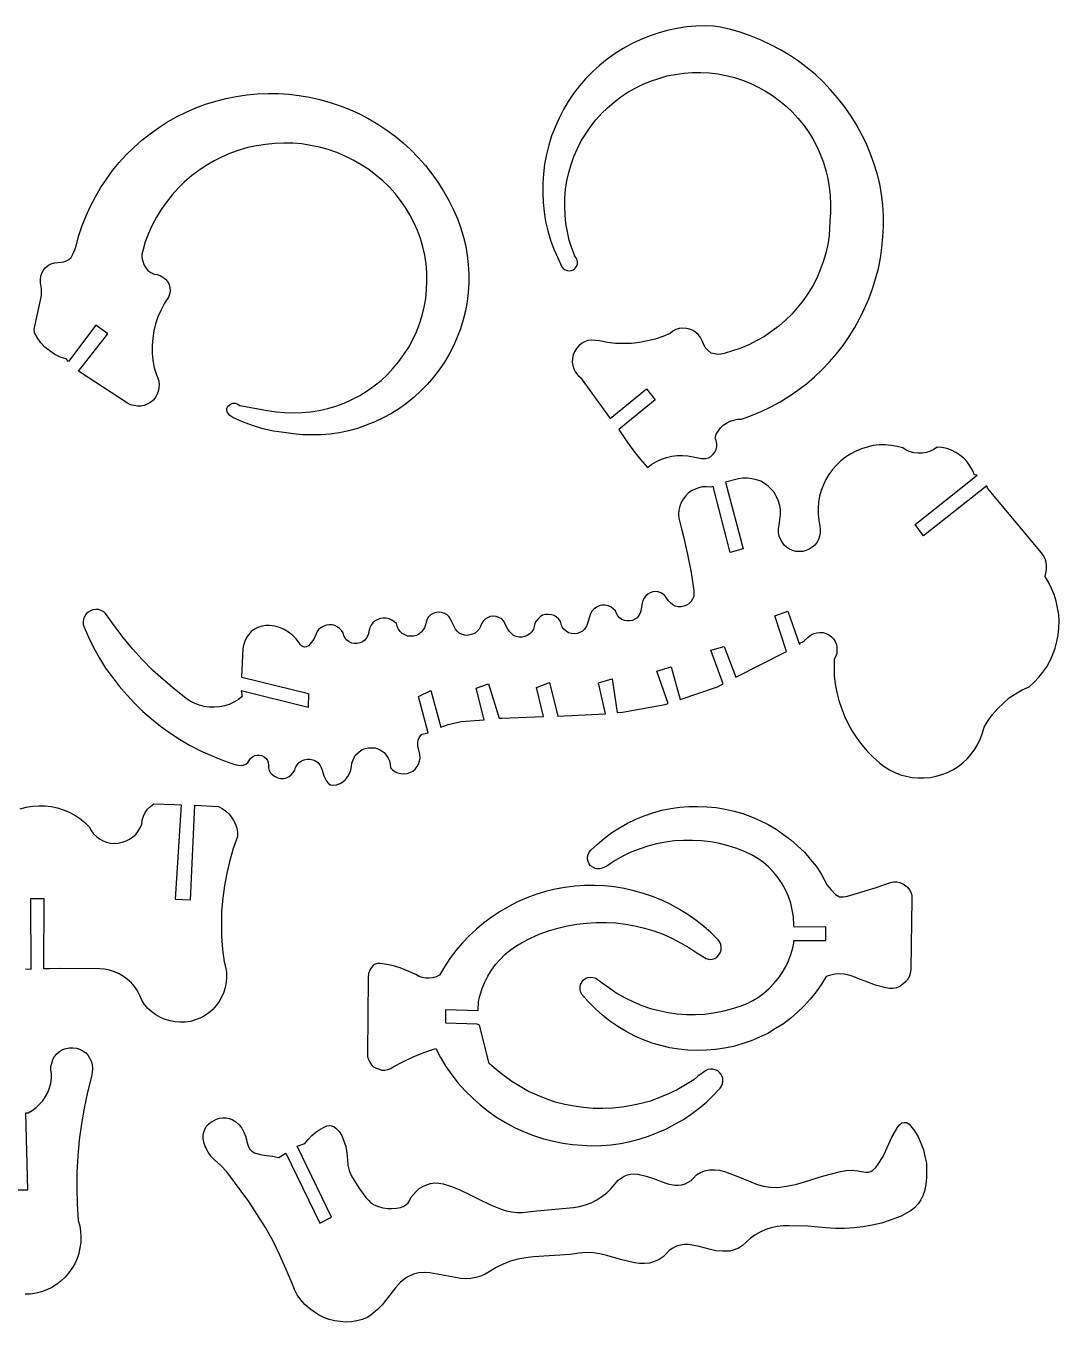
# Model space of a CAD drawing. Extents: x 0 to 1001, y 0 to 595.
# Drawn here: x 535 to 1001, y 0 to 585 of the extents above; entities that cross this region are included whole.
import ezdxf

# ---------------------------------------------------------------- set-up
doc = ezdxf.new("R2010")
doc.units = 0
doc.layers.get('0').update_dxf_attribs({"color": 1, "linetype": 'CONTINUOUS'})

msp = doc.modelspace()

# ---------------------------------------------------------------- linework, layer by layer
for points in [[(776.62, 475.99), (777.23, 475.25), (778.04, 474.64), (779.04, 474.31), (780.05, 474.1), (780.99, 474.31), (781.93, 474.64), (782.67, 475.31), (783.28, 476.12), (783.68, 477.13), (783.75, 478.13), (783.54, 479.08), (783.14, 480.02), (782.4, 480.82), (781.06, 484.32), (779.98, 488.01), (779.11, 491.77), (778.37, 495.53), (778.04, 499.43), (777.9, 503.26), (777.9, 507.09), (778.24, 510.92), (778.91, 514.75), (779.72, 518.44), (780.79, 522.14), (782.07, 525.77), (783.68, 529.26), (785.36, 532.75), (787.37, 535.91), (789.52, 539.14), (791.94, 542.23), (794.43, 545.12), (797.18, 547.74), (800.14, 550.22), (803.16, 552.57), (806.39, 554.72), (809.75, 556.6), (813.24, 558.28), (816.6, 559.76), (820.29, 560.97), (823.99, 562.05), (827.75, 562.78), (831.58, 563.32), (835.41, 563.59), (839.24, 563.59), (843.07, 563.46), (846.96, 562.99), (850.66, 562.31), (854.42, 561.31), (858.05, 560.1), (861.61, 558.75), (865.1, 557.07), (868.53, 555.26), (871.69, 553.24), (874.78, 550.89), (877.8, 548.41), (880.49, 545.85), (883.11, 542.97), (885.59, 539.94), (887.81, 536.92), (889.89, 533.63), (891.64, 530.2), (893.19, 526.71), (894.6, 523.08), (895.74, 519.45), (896.61, 515.76), (897.22, 511.93), (897.69, 508.1), (897.82, 504.27), (897.82, 500.44), (897.49, 496.61), (897.35, 493.39), (897.15, 489.89), (896.54, 486), (895.67, 482.1), (894.53, 478.27), (893.12, 474.57), (891.57, 470.88), (889.76, 467.39), (887.68, 464.03), (885.46, 460.73), (882.97, 457.58), (880.29, 454.62), (877.53, 451.87), (874.44, 449.25), (871.28, 446.9), (867.99, 444.61), (864.57, 442.66), (861.01, 440.85), (857.38, 439.3), (853.62, 438.03), (849.79, 436.89), (848.38, 436.62), (846.9, 436.48), (845.42, 436.68), (844.01, 437.09), (842.6, 438.23), (841.25, 439.57), (840.45, 441.18), (839.84, 442.6), (839.17, 444.01), (838.3, 445.22), (837.09, 446.29), (835.75, 447.23), (834.33, 447.84), (832.79, 448.17), (831.24, 448.24), (829.56, 448.1), (828.09, 447.7), (826.74, 446.96), (825.4, 445.95), (822.11, 444.54), (818.68, 443.4), (815.19, 442.53), (811.63, 441.86), (808, 441.45), (804.44, 441.32), (800.88, 441.39), (797.18, 441.86), (793.62, 442.6), (791.81, 442.8), (789.93, 442.86), (788.38, 442.66), (786.9, 442.19), (785.49, 441.32), (784.28, 440.31), (783.21, 439.17), (782.27, 437.69), (781.73, 436.21), (781.39, 434.67), (781.33, 432.99), (781.53, 431.44), (782, 429.9), (782.74, 428.42), (783.81, 427.14), (784.96, 426.07), (798.39, 407.59), (814.78, 420.96), (818.75, 415.99), (802.29, 402.62), (803.56, 400.81), (806.18, 396.78), (809.07, 392.81), (812.03, 389.05), (815.25, 385.42), (817.2, 386.9), (819.29, 388.18), (821.5, 389.19), (823.79, 389.92), (826.21, 390.53), (828.62, 390.8), (831.04, 390.8), (833.46, 390.66), (835.88, 390.19), (839.57, 389.45), (841.39, 389.45), (842.73, 389.86), (843.87, 390.46), (844.81, 391.4), (845.62, 392.41), (846.23, 393.62), (846.49, 394.9), (846.56, 396.31), (846.29, 397.58), (845.76, 398.73), (846.29, 400.41), (847.23, 401.95), (848.24, 403.29), (849.45, 404.5), (850.86, 405.51), (852.54, 406.32), (854.09, 406.85), (855.9, 407.19), (857.65, 407.19), (862.15, 408.87), (866.51, 410.75), (870.88, 412.83), (875.05, 415.12), (879.14, 417.67), (883.11, 420.36), (886.94, 423.18), (890.57, 426.4), (894.06, 429.63), (897.35, 433.06), (900.51, 436.75), (903.46, 440.51), (906.15, 444.48), (908.7, 448.57), (911.06, 452.81), (913.14, 457.11), (915.09, 461.47), (916.7, 465.97), (918.11, 470.54), (919.39, 475.25), (920.33, 479.88), (920.93, 484.65), (921.4, 489.49), (921.67, 494.33), (921.67, 499.1), (921.4, 503.87), (920.86, 508.64), (919.99, 513.34), (918.78, 518.04), (917.37, 522.68), (915.69, 527.24), (913.81, 531.75), (911.66, 536.11), (909.31, 540.35), (906.82, 544.38), (904, 548.41), (900.98, 552.17), (897.82, 555.86), (894.53, 559.36), (890.97, 562.72), (887.21, 565.74), (883.31, 568.7), (879.28, 571.38), (875.18, 573.87), (870.88, 576.15), (866.51, 578.24), (862.01, 580.05), (857.44, 581.6), (852.81, 583.01), (848.04, 584.01), (845.22, 584.48), (841.46, 584.62), (837.09, 584.48), (832.79, 584.15), (828.49, 583.48), (824.19, 582.54), (820.02, 581.39), (815.93, 579.98), (811.96, 578.37), (808, 576.49), (804.3, 574.47), (800.61, 572.12), (797.12, 569.57), (793.69, 566.88), (790.46, 563.93), (787.51, 560.84), (784.62, 557.61), (781.93, 554.12), (779.51, 550.49), (777.3, 546.86), (775.35, 542.97), (773.53, 539), (771.99, 534.97), (770.71, 530.81), (769.64, 526.57), (768.83, 522.34), (768.29, 517.97), (768.03, 513.67), (768.03, 509.31), (768.16, 505.01), (768.63, 500.71), (769.3, 496.41), (770.31, 492.18), (771.52, 488.01), (773, 483.91), (774.74, 479.95), (776.62, 475.99)], [(582.07, 413.77), (580.72, 414.51), (569.37, 421.9), (558.62, 428.89), (571.79, 445.69), (566.48, 449.65), (554.18, 433.19), (553.04, 434.4), (550.42, 435.27), (547.87, 436.48), (545.65, 438.03), (543.5, 439.77), (541.62, 441.72), (540.01, 444.01), (538.8, 446.22), (538.67, 447.7), (538.87, 449.18), (541.89, 463.09), (541.89, 466.11), (541.55, 468.73), (541.49, 470.21), (541.62, 471.69), (542.09, 473.16), (542.83, 474.51), (543.77, 475.65), (545.05, 476.66), (546.32, 477.33), (547.74, 477.8), (549.28, 477.93), (550.76, 478), (551.97, 478.2), (553.24, 478.67), (554.32, 479.34), (555.26, 480.22), (556.2, 481.9), (557.01, 483.58), (557.54, 485.46), (558.75, 490.03), (560.23, 494.53), (562.05, 498.96), (563.99, 503.26), (566.21, 507.49), (568.56, 511.59), (571.25, 515.56), (574, 519.38), (576.96, 523.01), (580.18, 526.51), (583.61, 529.8), (587.24, 533.02), (590.93, 535.91), (594.76, 538.67), (598.73, 541.29), (602.89, 543.57), (607.12, 545.72), (611.49, 547.6), (615.93, 549.28), (620.49, 550.69), (625.13, 551.9), (629.76, 552.77), (634.53, 553.58), (639.17, 553.98), (643.94, 554.18), (648.71, 554.12), (653.41, 553.85), (658.18, 553.24), (662.82, 552.44), (667.45, 551.43), (672.09, 550.15), (676.59, 548.61), (681.02, 546.93), (685.32, 544.91), (689.56, 542.7), (693.65, 540.35), (697.62, 537.66), (701.38, 534.84), (705.01, 531.88), (708.57, 528.66), (711.86, 525.23), (715.09, 521.67), (717.97, 517.97), (720.73, 514.08), (723.28, 510.05), (725.63, 505.95), (727.78, 501.65), (729.66, 497.28), (731.08, 493.39), (732.28, 489.35), (733.29, 485.32), (733.96, 481.16), (734.43, 476.99), (734.64, 472.83), (734.64, 468.66), (734.37, 464.43), (733.9, 460.26), (733.16, 456.17), (732.15, 452.07), (730.87, 448.04), (729.46, 444.21), (727.78, 440.31), (725.77, 436.62), (723.69, 432.92), (721.33, 429.56), (718.71, 426.2), (716.03, 423.05), (713.07, 419.96), (709.98, 417.2), (706.76, 414.51), (703.33, 412.09), (699.77, 409.88), (696.07, 407.8), (692.31, 406.05), (688.41, 404.5), (684.45, 403.09), (680.35, 402.02), (676.32, 401.14), (672.16, 400.54), (667.99, 400.14), (663.83, 400.14), (659.59, 400.2), (655.43, 400.61), (651.26, 401.21), (646.56, 401.88), (641.79, 402.96), (637.15, 404.37), (632.65, 406.05), (628.29, 408.06), (626.88, 408.94), (625.8, 410.21), (625.53, 411.15), (625.53, 412.09), (626, 413.04), (627.01, 413.91), (628.22, 414.51), (629.36, 414.51), (630.17, 414.11), (631.44, 413.44), (643.81, 411.22), (647.7, 410.55), (651.6, 410.21), (655.5, 410.08), (659.46, 410.21), (663.29, 410.55), (667.19, 411.15), (671.01, 412.03), (674.71, 413.17), (678.4, 414.51), (681.97, 416.13), (685.46, 417.94), (688.75, 419.96), (691.98, 422.24), (695.07, 424.73), (697.95, 427.35), (700.57, 430.23), (703.13, 433.19), (705.41, 436.35), (707.56, 439.71), (709.38, 443.13), (711.06, 446.63), (712.47, 450.19), (713.61, 454.02), (714.48, 457.78), (715.29, 461.68), (715.62, 465.57), (715.76, 469.47), (715.69, 473.36), (715.35, 477.26), (714.75, 481.16), (713.88, 484.99), (712.8, 488.68), (711.46, 492.38), (709.85, 496.01), (708.1, 499.43), (706.15, 502.79), (703.87, 505.95), (701.38, 509.04), (698.76, 511.99), (695.94, 514.68), (692.78, 517.3), (689.56, 519.79), (686.13, 522), (682.57, 524.09), (678.87, 525.9), (675.11, 527.51), (671.28, 528.86), (667.32, 529.93), (663.29, 530.74), (659.39, 531.41), (655.23, 531.81), (651.2, 531.81), (647.1, 531.61), (643, 531.21), (638.97, 530.6), (635, 529.73), (631.04, 528.59), (627.14, 527.24), (623.45, 525.63), (619.75, 523.82), (616.19, 521.67), (612.9, 519.45), (609.61, 516.97), (606.45, 514.28), (603.56, 511.39), (600.88, 508.37), (598.26, 505.14), (595.97, 501.78), (593.82, 498.36), (591.87, 494.73), (590.19, 491.03), (588.72, 487.2), (587.57, 483.24), (587.24, 481.7), (587.24, 480.08), (587.57, 478.54), (588.04, 476.99), (588.92, 475.58), (589.93, 474.37), (591.27, 473.43), (592.68, 472.63), (594.09, 472.49), (595.5, 472.02), (596.71, 471.35), (597.79, 470.34), (598.73, 469.27), (599.47, 467.99), (599.87, 466.58), (599.94, 465.1), (599.73, 463.69), (599.26, 462.28), (597.45, 459.53), (595.91, 456.57), (594.43, 453.48), (593.35, 450.25), (592.55, 447.03), (592.08, 443.8), (591.87, 440.45), (591.87, 437.09), (592.21, 433.79), (592.81, 430.44), (593.76, 427.21), (594.43, 425.8), (594.9, 424.32), (594.96, 422.71), (594.9, 421.23), (594.56, 419.69), (594.02, 418.21), (593.22, 416.93), (592.21, 415.72), (591.07, 414.71), (589.66, 413.98), (588.18, 413.44), (586.7, 413.17), (585.16, 413.17), (583.54, 413.37), (582.07, 413.77)], [(950.56, 247.9), (952.98, 249.11), (955.33, 250.66), (957.41, 252.27), (959.43, 254.08), (961.24, 256.17), (962.85, 258.38), (964.26, 260.67), (965.41, 263.22), (966.41, 265.71), (967.09, 268.33), (968.83, 271.28), (970.92, 274.1), (973.2, 276.79), (975.75, 279.21), (978.37, 281.49), (981.26, 283.31), (984.28, 285.12), (987.37, 286.53), (989.66, 288.68), (991.74, 290.9), (993.62, 293.12), (995.3, 295.6), (996.85, 298.36), (998.06, 301.11), (999.06, 304), (999.87, 307.02), (1000.48, 310.05), (1000.74, 313.07), (1000.88, 316.16), (1000.74, 319.18), (1000.21, 322.21), (999.53, 325.16), (998.66, 328.12), (997.52, 330.94), (996.18, 333.69), (994.56, 336.31), (994.97, 337.86), (995.24, 339.4), (995.24, 341.08), (995.03, 342.63), (994.56, 344.24), (993.82, 345.65), (992.88, 346.93), (968.63, 376.15), (968.23, 377.16), (939.74, 354.65), (935.91, 359.69), (963.93, 381.93), (962.72, 382.2), (961.78, 384.28), (960.7, 386.16), (959.36, 387.98), (957.95, 389.59), (956.14, 391), (954.32, 392.28), (952.31, 393.22), (950.29, 393.96), (948.07, 394.43), (945.92, 394.69), (944.38, 393.62), (942.77, 392.81), (941.02, 392.28), (939.21, 391.94), (937.32, 391.87), (935.44, 392.07), (933.7, 392.54), (931.95, 393.28), (930.4, 394.29), (927.78, 394.96), (925.1, 395.43), (922.41, 395.64), (919.72, 395.64), (917.04, 395.3), (914.35, 394.69), (911.8, 393.89), (909.24, 392.88), (906.89, 391.6), (904.61, 390.13), (902.52, 388.45), (900.51, 386.57), (898.69, 384.55), (897.08, 382.33), (895.74, 380.05), (894.6, 377.63), (893.59, 375.08), (892.85, 372.46), (892.38, 369.84), (892.25, 367.08), (892.25, 364.33), (892.45, 361.71), (892.98, 359.02), (893.19, 357.48), (893.19, 355.93), (892.85, 354.45), (892.38, 353.04), (891.64, 351.63), (890.7, 350.42), (889.56, 349.48), (888.21, 348.61), (886.8, 348), (885.33, 347.6), (883.78, 347.53), (882.17, 347.53), (880.69, 348), (879.28, 348.67), (878, 349.48), (876.93, 350.49), (875.92, 351.7), (875.18, 353.11), (874.64, 354.52), (874.37, 356), (874.37, 357.61), (874.71, 360.63), (875.18, 364.19), (875.18, 366.28), (874.91, 368.36), (874.31, 370.31), (873.5, 372.19), (872.49, 374), (871.15, 375.55), (869.74, 376.96), (868.06, 378.24), (866.31, 379.24), (864.43, 379.91), (862.35, 380.38), (860.33, 380.65), (858.25, 380.65), (856.24, 380.38), (850.39, 378.84), (858.45, 348.74), (852.47, 347.13), (844.81, 376.82), (843.74, 376.62), (841.93, 376.76), (840.11, 376.69), (838.43, 376.35), (836.69, 375.75), (835.07, 374.94), (833.6, 373.8), (832.39, 372.59), (831.31, 371.18), (830.44, 369.7), (829.83, 367.96), (829.43, 366.21), (829.3, 364.4), (829.36, 362.65), (829.83, 360.83), (830.64, 357.81), (831.51, 354.32), (833.26, 346.19), (834.94, 338.06), (836.22, 329.86), (836.22, 328.59), (836.08, 327.31), (835.61, 326.03), (834.94, 324.96), (833.93, 324.02), (832.86, 323.35), (831.65, 322.88), (830.37, 322.54), (829.03, 322.61), (827.75, 322.94), (826.61, 323.55), (825.6, 324.36), (824.73, 325.36), (822.98, 327.85), (821.3, 328.92), (820.09, 329.33), (818.88, 329.46), (817.61, 329.39), (816.46, 328.99), (815.39, 328.39), (814.45, 327.58), (813.71, 326.57), (813.17, 325.43), (812.9, 324.29), (812.3, 320.73), (811.96, 319.72), (811.36, 318.71), (810.55, 317.7), (809.61, 316.97), (808.47, 316.43), (807.19, 316.23), (805.98, 316.23), (804.84, 316.43), (803.63, 316.9), (802.62, 317.57), (801.82, 318.58), (801.21, 319.65), (800.81, 320.79), (799.8, 321.73), (798.66, 322.54), (797.45, 323.08), (796.17, 323.35), (794.7, 323.35), (793.42, 323.01), (792.21, 322.41), (791.07, 321.6), (790.2, 320.59), (789.52, 319.45), (789.12, 318.11), (787.91, 314.21), (786.84, 312.53), (785.9, 311.66), (784.75, 311.05), (783.48, 310.58), (782.2, 310.45), (780.92, 310.58), (779.65, 310.92), (778.57, 311.59), (777.5, 312.46), (776.76, 313.47), (776.29, 314.75), (775.95, 315.96), (775.28, 317.03), (774.21, 317.91), (773.13, 318.64), (771.92, 319.05), (770.58, 319.18), (769.23, 319.18), (767.96, 318.78), (766.82, 318.04), (765.88, 317.23), (765.07, 316.16), (764.46, 315.02), (764.2, 313.67), (763.79, 312.46), (763.05, 311.39), (762.18, 310.45), (761.04, 309.71), (759.9, 309.17), (758.69, 308.9), (757.34, 308.9), (756.07, 309.17), (754.86, 309.71), (753.85, 310.52), (752.98, 311.46), (752.24, 312.6), (750.29, 316.36), (749.48, 317.23), (748.27, 317.84), (747, 318.24), (745.72, 318.44), (744.31, 318.17), (743.1, 317.7), (741.96, 317.03), (741.09, 316.09), (740.41, 314.95), (739.88, 313.67), (739.27, 312.53), (738.47, 311.59), (737.52, 310.78), (736.38, 310.25), (735.17, 309.91), (733.96, 309.71), (732.69, 309.78), (731.41, 310.25), (730.34, 310.78), (729.33, 311.59), (728.59, 312.6), (727.98, 313.67), (726.31, 317.3), (725.84, 318.11), (724.89, 319.05), (723.75, 319.65), (722.41, 320.12), (721.13, 320.19), (719.86, 320.12), (718.58, 319.65), (717.44, 319.05), (716.5, 318.04), (715.83, 316.97), (715.35, 315.76), (715.09, 314.48), (714.68, 313.2), (713.94, 312.06), (713.14, 311.12), (712.06, 310.31), (710.99, 309.71), (709.64, 309.37), (708.37, 309.31), (707.02, 309.44), (705.75, 309.91), (704.67, 310.58), (703.67, 311.46), (702.93, 312.46), (702.39, 313.67), (702.05, 315.02), (701.04, 315.89), (699.9, 316.63), (698.76, 317.17), (697.42, 317.44), (696.07, 317.5), (694.8, 317.37), (693.59, 316.9), (692.38, 316.29), (691.44, 315.35), (690.63, 314.34), (690.03, 313.14), (689.56, 311.52), (689.22, 310.05), (688.55, 308.57), (687.74, 307.63), (686.74, 306.89), (685.59, 306.35), (684.32, 306.08), (683.11, 306.08), (681.83, 306.28), (680.76, 306.82), (679.68, 307.56), (678.87, 308.5), (678.27, 309.58), (677.93, 310.85), (677.26, 311.93), (676.39, 312.87), (675.31, 313.61), (674.17, 314.21), (672.96, 314.55), (671.69, 314.55), (670.41, 314.41), (669.2, 313.94), (668.13, 313.34), (667.05, 312.46), (666.31, 311.52), (665.77, 310.38), (664.7, 307.96), (663.15, 305.88), (662.42, 305.07), (661.47, 304.54), (660.53, 304.4), (659.59, 304.74), (658.72, 305.34), (658.12, 306.35), (656.77, 308.1), (655.23, 309.71), (653.35, 311.19), (651.4, 312.4), (649.31, 313.27), (647.1, 313.87), (644.81, 314.21), (643.07, 314.21), (641.25, 313.87), (639.57, 313.34), (638.03, 312.46), (636.55, 311.46), (635.41, 310.18), (634.33, 308.7), (633.59, 307.09), (632.99, 305.34), (632.79, 303.66), (632.18, 290.83), (632.25, 290.83), (662.28, 283.44), (662.15, 277.13), (631.91, 284.78), (632.45, 282.16), (630.71, 280.82), (628.69, 279.54), (626.61, 278.6), (624.46, 277.93), (622.24, 277.46), (619.89, 277.33), (617.6, 277.33), (615.32, 277.66), (613.17, 278.2), (611.02, 279.01), (609.01, 280.01), (607.06, 281.36), (601.88, 285.46), (596.85, 289.76), (592.01, 294.06), (587.37, 298.83), (582.94, 303.73), (578.71, 308.84), (574.68, 314.21), (570.85, 319.59), (569.97, 320.39), (568.83, 321), (567.62, 321.33), (566.41, 321.4), (565.14, 321.26), (563.99, 320.86), (562.99, 320.19), (562.05, 319.38), (561.37, 318.24), (560.9, 317.1), (560.7, 315.89), (560.77, 314.68), (561.17, 313.4), (563.25, 308.63), (565.54, 304), (568.09, 299.43), (570.85, 295), (573.87, 290.97), (577.03, 286.87), (580.39, 282.84), (583.95, 279.07), (587.64, 275.45), (591.61, 272.02), (595.64, 268.8), (599.87, 265.71), (604.24, 262.88), (608.74, 260.26), (613.37, 257.78), (618.08, 255.69), (622.85, 253.68), (627.82, 252), (629.76, 251.4), (631.78, 251.06), (632.92, 251.19), (634.06, 251.66), (634.94, 252.4), (635.61, 253.34), (636.21, 254.22), (637.09, 255.02), (638.1, 255.49), (639.17, 255.76), (640.25, 255.76), (641.32, 255.56), (642.33, 255.02), (643.2, 254.22), (643.81, 253.28), (644.21, 252.34), (644.34, 251.19), (644.28, 250.05), (644.68, 248.84), (645.28, 247.7), (646.16, 246.76), (647.3, 246.02), (648.51, 245.42), (649.79, 245.15), (651.13, 245.15), (652.41, 245.42), (653.61, 246.09), (654.55, 246.89), (655.5, 247.83), (656.17, 248.98), (656.5, 250.19), (657.18, 251.4), (658.12, 252.34), (659.19, 253.14), (660.4, 253.61), (661.68, 253.88), (662.95, 253.88), (664.3, 253.61), (665.51, 253.07), (666.51, 252.34), (667.39, 251.33), (668.13, 250.12), (668.53, 248.91), (669.2, 246.42), (670.41, 244.01), (671.22, 243.06), (672.29, 242.39), (673.63, 242.12), (675.05, 242.33), (676.59, 242.86), (677.87, 243.67), (679.08, 244.74), (680.08, 246.02), (680.89, 247.43), (681.43, 248.91), (681.7, 250.52), (681.97, 252.07), (682.44, 253.55), (683.11, 254.96), (684.05, 256.17), (685.19, 257.17), (686.47, 258.05), (687.88, 258.65), (689.36, 259.05), (690.83, 259.05), (692.38, 258.99), (693.86, 258.45), (695.2, 257.78), (696.41, 256.84), (697.42, 255.76), (698.29, 254.42), (698.83, 253.07), (699.16, 251.6), (699.3, 250.05), (700.24, 249.04), (701.38, 248.24), (702.66, 247.7), (704.07, 247.36), (705.41, 247.3), (706.82, 247.43), (708.1, 247.83), (709.38, 248.51), (710.52, 249.38), (711.39, 250.52), (712, 251.66), (712.47, 253.01), (712.67, 254.35), (712.53, 256.17), (712.06, 257.91), (711.73, 259.59), (711.66, 261.34), (711.79, 262.41), (712.2, 263.56), (712.87, 264.36), (713.54, 265.1), (716.36, 265.77), (711.93, 282.23), (717.5, 284.85), (722.01, 268.33), (725.3, 269.6), (731.14, 270.81), (741.62, 271.68), (738, 285.93), (743.5, 287.81), (748.41, 272.36), (749.48, 272.36), (768.36, 273.16), (765.2, 286.2), (770.98, 288.48), (774.88, 273.23), (796.31, 274.3), (793.22, 288.35), (799.33, 290.09), (801.62, 274.98), (803.97, 275.04), (823.25, 278.6), (824.59, 279.07), (819.49, 293.65), (825.94, 295.47), (829.97, 280.75), (846.83, 286.46), (849.38, 287.81), (843.74, 303.06), (849.85, 304.74), (855.09, 290.83), (877.94, 302.39), (872.63, 318.51), (878.61, 320.59), (883.78, 305.54), (884.25, 306.42), (885.26, 306.82), (885.86, 307.22), (887.74, 308.9), (889.02, 309.91), (890.3, 310.58), (891.64, 310.92), (892.98, 311.05), (894.46, 310.99), (895.81, 310.65), (897.02, 310.05), (898.22, 309.1), (899.16, 308.1), (899.9, 306.95), (900.44, 305.68), (900.71, 304.27), (900.71, 302.86), (900.58, 301.51), (900.11, 300.1), (899.43, 298.96), (899.37, 295.13), (899.5, 291.5), (899.9, 287.74), (900.58, 283.98), (901.52, 280.42), (902.73, 276.86), (904.07, 273.3), (905.68, 269.8), (907.56, 266.51), (909.65, 263.42), (911.93, 260.33), (914.35, 257.44), (917.04, 254.75), (919.92, 252.2), (922.01, 250.59), (924.36, 249.11), (926.78, 247.9), (929.33, 246.89), (931.95, 246.22), (934.64, 245.62), (937.32, 245.42), (940.01, 245.42), (942.77, 245.62), (945.45, 246.22), (948.01, 246.96), (950.56, 247.9)], [(792.68, 215.59), (795.84, 218.27), (799.13, 220.76), (802.62, 222.98), (806.25, 225.06), (809.95, 226.81), (813.78, 228.35), (817.67, 229.76), (821.64, 230.84), (825.73, 231.64), (829.83, 232.25), (833.86, 232.58), (837.96, 232.58), (842.06, 232.45), (846.23, 232.05), (850.26, 231.38), (854.29, 230.5), (858.25, 229.36), (862.15, 227.88), (865.98, 226.27), (869.67, 224.39), (873.23, 222.31), (876.59, 219.95), (879.88, 217.47), (882.97, 214.78), (886, 211.89), (888.68, 208.8), (891.3, 205.58), (893.59, 202.15), (894.87, 199.6), (896.28, 197.11), (898.09, 194.96), (900.11, 192.81), (901.85, 191.87), (903.67, 191.74), (905.41, 192.07), (917.98, 195.9), (922.75, 197.52), (923.48, 197.85), (924.9, 198.32), (926.24, 198.52), (927.65, 198.52), (929.06, 198.25), (930.4, 197.72), (931.55, 196.98), (932.69, 196.04), (933.49, 194.9), (934.1, 193.55), (934.44, 192.21), (934.5, 190.8), (934.03, 159.42), (933.9, 157.81), (933.43, 156.2), (932.76, 154.79), (931.68, 153.51), (930.47, 152.44), (929.13, 151.43), (927.58, 150.82), (925.97, 150.42), (924.43, 150.42), (922.75, 150.69), (918.04, 152.03), (913.41, 153.71), (910.85, 154.72), (908.03, 155.8), (906.02, 156.53), (904, 156.94), (901.92, 157.07), (899.84, 156.94), (897.75, 156.53), (895.81, 155.86), (893.66, 152.37), (891.3, 149.01), (888.68, 145.72), (885.93, 142.63), (882.97, 139.81), (879.82, 137.12), (876.52, 134.57), (873.03, 132.35), (869.47, 130.2), (865.78, 128.45), (861.95, 126.91), (857.98, 125.43), (854.02, 124.35), (849.99, 123.55), (845.89, 122.94), (841.79, 122.61), (837.63, 122.54), (833.46, 122.67), (829.36, 123.08), (825.26, 123.75), (821.3, 124.69), (817.34, 125.83), (813.44, 127.31), (809.48, 128.99), (805.58, 131.07), (801.89, 133.29), (798.32, 135.71), (794.9, 138.4), (791.74, 141.28), (788.65, 144.44), (785.83, 147.67), (785.22, 148.67), (784.89, 149.82), (784.82, 150.96), (785.02, 152.23), (785.56, 153.24), (786.23, 154.18), (787.24, 154.92), (788.31, 155.39), (789.46, 155.53), (790.67, 155.39), (791.94, 155.06), (794.83, 153.04), (798.19, 150.56), (801.62, 148.27), (805.24, 146.26), (808.94, 144.44), (812.7, 142.83), (816.6, 141.49), (820.56, 140.48), (824.59, 139.67), (828.62, 139.07), (832.79, 138.73), (836.89, 138.73), (840.99, 138.93), (845.08, 139.47), (849.11, 140.21), (853.15, 141.22), (857.04, 142.43), (859.93, 143.5), (862.69, 144.98), (865.37, 146.59), (867.79, 148.41), (870.14, 150.42), (872.22, 152.64), (874.24, 154.92), (875.99, 157.54), (877.53, 160.09), (878.88, 162.92), (879.88, 165.81), (880.76, 168.76), (881.29, 170.91), (881.29, 172.05), (895.67, 172.05), (895.67, 178.23), (881.36, 178.17), (881.23, 178.97), (881.16, 182.8), (880.56, 185.89), (879.82, 188.98), (878.81, 192.01), (877.53, 194.96), (875.92, 197.72), (874.17, 200.4), (872.16, 202.82), (869.94, 205.17), (867.52, 207.26), (864.97, 209.14), (862.21, 210.75), (859.33, 212.16), (855.56, 213.64), (851.67, 214.85), (847.77, 215.79), (843.74, 216.6), (839.64, 217.07), (835.54, 217.27), (831.51, 217.27), (827.41, 217), (823.38, 216.46), (819.35, 215.65), (815.46, 214.58), (811.56, 213.37), (807.8, 211.89), (804.17, 210.08), (800.61, 208.13), (798.79, 206.92), (796.91, 205.64), (794.83, 204.7), (793.76, 204.44), (792.61, 204.44), (791.54, 204.64), (790.53, 205.11), (789.59, 205.78), (788.92, 206.65), (788.45, 207.73), (788.25, 208.73), (788.25, 209.88), (788.52, 210.88), (788.99, 211.96), (789.73, 212.83), (792.68, 215.59)], [(847.97, 105.54), (848.58, 106.35), (849.05, 107.42), (849.25, 108.5), (849.25, 109.71), (848.98, 110.72), (848.44, 111.72), (847.77, 112.6), (846.9, 113.27), (845.82, 113.81), (844.75, 114.01), (843.67, 114.01), (842.46, 113.87), (841.46, 113.34), (837.96, 110.85), (836.08, 109.31), (832.39, 107.02), (828.62, 104.8), (824.73, 102.92), (820.7, 101.24), (816.53, 99.7), (812.37, 98.56), (808.13, 97.62), (803.83, 96.94), (799.53, 96.47), (795.17, 96.27), (790.8, 96.34), (786.43, 96.74), (782.13, 97.35), (777.9, 98.15), (773.67, 99.23), (769.57, 100.64), (765.47, 102.32), (761.64, 104.07), (757.75, 106.21), (754.12, 108.5), (750.56, 111.05), (747.13, 113.81), (743.91, 116.7), (739.47, 133.96), (738.47, 134.3), (724.29, 134.77), (724.22, 141.02), (738.87, 140.54), (739, 144.58), (739.74, 147.53), (740.68, 150.49), (741.89, 153.38), (743.24, 156.06), (744.91, 158.75), (746.73, 161.3), (748.74, 163.59), (750.89, 165.81), (753.31, 167.75), (755.8, 169.57), (758.49, 171.11), (762.45, 173.13), (766.41, 174.94), (770.58, 176.42), (774.74, 177.63), (779.11, 178.7), (783.41, 179.51), (787.71, 179.98), (792.14, 180.25), (796.58, 180.25), (800.94, 180.05), (805.31, 179.51), (809.61, 178.77), (813.91, 177.63), (818.14, 176.42), (822.24, 174.94), (826.27, 173.13), (830.17, 171.11), (833.93, 168.9), (837.56, 166.48), (841.72, 163.92), (843.14, 163.59), (844.34, 163.66), (845.55, 164.06), (846.49, 164.66), (847.43, 165.6), (848.04, 166.61), (848.44, 167.82), (848.44, 168.96), (848.31, 170.31), (847.84, 171.38), (847.17, 172.39), (843.94, 175.55), (840.58, 178.5), (837.09, 181.26), (833.39, 183.88), (829.63, 186.16), (825.73, 188.38), (821.7, 190.26), (817.54, 191.94), (813.37, 193.35), (809.07, 194.56), (804.71, 195.57), (800.21, 196.24), (795.84, 196.71), (791.27, 196.91), (786.84, 196.91), (782.4, 196.57), (777.9, 196.04), (773.53, 195.23), (769.23, 194.16), (764.94, 192.81), (760.77, 191.33), (756.6, 189.52), (752.64, 187.51), (748.81, 185.22), (745.12, 182.8), (741.49, 180.12), (738.06, 177.23), (734.77, 174.2), (731.75, 170.98), (728.79, 167.55), (726.1, 163.99), (723.75, 160.23), (721.4, 156.47), (719.99, 155.73), (718.38, 155.26), (716.83, 155.06), (715.22, 155.06), (713.61, 155.39), (712.2, 155.86), (710.79, 156.74), (706.49, 158.62), (703.67, 159.76), (700.71, 160.7), (697.75, 161.3), (694.73, 161.71), (693.59, 161.71), (692.45, 161.37), (691.51, 160.83), (690.7, 159.96), (690.09, 159.02), (689.42, 157.21), (689.22, 155.32), (688.89, 120.99), (689.02, 119.65), (689.36, 118.37), (689.96, 117.17), (690.77, 116.09), (691.71, 115.15), (692.85, 114.48), (694.19, 114.01), (695.47, 113.67), (696.81, 113.6), (698.16, 113.94), (699.43, 114.41), (700.51, 115.08), (705.14, 117.5), (709.91, 119.72), (714.82, 121.67), (719.72, 123.35), (721.94, 119.32), (724.29, 115.35), (726.98, 111.52), (729.87, 107.83), (732.96, 104.33), (736.32, 101.11), (739.74, 97.95), (743.37, 95.06), (747.2, 92.44), (751.16, 89.96), (755.33, 87.74), (759.56, 85.86), (763.86, 84.18), (768.29, 82.7), (772.8, 81.56), (777.1, 80.69), (781.46, 80.08), (785.76, 79.75), (790.06, 79.48), (794.43, 79.68), (798.79, 80.01), (803.09, 80.62), (807.39, 81.49), (811.56, 82.5), (815.72, 83.91), (819.82, 85.46), (823.79, 87.2), (827.62, 89.22), (831.45, 91.37), (835.01, 93.79), (838.5, 96.41), (841.79, 99.23), (844.95, 102.32), (847.97, 105.54)], [(940.35, 74.64), (941.02, 71.62), (941.15, 68.39), (941.15, 65.23), (940.82, 62.08), (940.15, 59.12), (939.47, 56.97), (938.53, 55.09), (937.32, 53.28), (935.78, 51.73), (934.1, 50.39), (929.6, 47.83), (924.76, 45.95), (920.8, 44.61), (916.63, 43.74), (912.53, 43), (908.3, 42.46), (904.14, 42.26), (899.97, 42.26), (895.74, 42.46), (887.48, 43.2), (879.14, 43.47), (876.39, 43.47), (873.77, 43.13), (871.08, 42.53), (868.6, 41.72), (866.11, 40.51), (863.69, 39.23), (861.54, 37.69), (859.53, 35.88), (857.98, 34.46), (856.24, 33.39), (854.29, 32.52), (852.34, 31.98), (849.18, 31.91), (846.02, 32.18), (843, 32.92), (838.5, 34.13), (833.8, 34.93), (831.92, 34.93), (830.1, 34.73), (828.29, 34.2), (826.61, 33.39), (825.06, 32.25), (823.79, 30.97), (822.24, 29.49), (820.49, 28.22), (818.41, 27.28), (816.2, 26.6), (813.91, 26.4), (811.63, 26.47), (809.34, 26.74), (803.03, 28.22), (796.85, 30.03), (793.82, 30.77), (790.67, 31.24), (787.51, 31.31), (784.42, 31.11), (780.32, 30.5), (763.86, 29.36), (760.3, 29.02), (756.81, 28.35), (753.45, 27.41), (750.09, 26.13), (746.93, 24.59), (743.84, 22.71), (742.03, 21.57), (740.01, 20.69), (737.86, 20.09), (735.51, 19.62), (733.23, 19.55), (730.87, 19.68), (728.59, 20.09), (717.03, 22.24), (714.62, 22.3), (712.06, 22.17), (709.64, 21.63), (706.55, 20.09), (703.87, 17.94), (701.58, 15.38), (697.28, 9.94), (695.54, 7.73), (693.52, 5.64), (691.3, 3.83), (689.02, 2.08), (686.6, 1.21), (684.18, 0.54), (681.76, 0.13), (679.21, 0), (676.66, 0.2), (674.17, 0.54), (671.69, 1.14), (669.34, 2.02), (667.12, 3.16), (665.04, 4.5), (662.75, 6.11), (660.67, 7.99), (658.85, 10.01), (657.31, 12.36), (656.03, 14.71), (655.03, 17.33), (652.34, 23.78), (649.45, 30.23), (646.36, 36.48), (642.93, 42.66), (639.24, 48.51), (635.41, 54.42), (625.47, 67.79), (622.78, 70.61), (619.96, 73.16), (618.41, 74.71), (617.13, 76.59), (616.06, 78.54), (615.32, 80.62), (614.85, 82.77), (614.85, 84.25), (615.12, 85.59), (615.59, 86.93), (616.26, 88.21), (617.27, 89.22), (618.34, 90.16), (619.49, 90.83), (620.83, 91.5), (622.24, 91.97), (623.65, 92.17), (625.2, 92.11), (626.61, 91.84), (627.95, 91.37), (629.63, 90.29), (631.04, 88.95), (632.25, 87.4), (633.26, 85.66), (633.93, 83.91), (634.87, 80.35), (635.27, 79.07), (635.88, 78), (636.82, 77.06), (637.96, 76.39), (640.58, 75.58), (643.4, 75.18), (646.16, 74.84), (648.98, 74.24), (650.19, 75.04), (652.2, 76.25), (667.39, 44.54), (672.76, 47.3), (657.24, 79.34), (660.67, 80.55), (662.15, 82.37), (663.83, 84.11), (665.64, 85.66), (667.52, 86.93), (669.67, 88.01), (670.68, 88.55), (671.75, 88.68), (672.83, 88.55), (673.9, 88.08), (674.71, 87.47), (676.25, 85.93), (677.4, 84.11), (678.2, 82.1), (679.14, 79.14), (679.68, 76.25), (679.88, 73.16), (680.15, 70.74), (680.76, 68.39), (681.63, 66.11), (682.77, 64.09), (685.39, 60.06), (688.15, 56.23), (689.49, 54.82), (690.16, 54.15), (691.98, 52.94), (693.92, 52.13), (695.94, 51.53), (698.09, 51.26), (699.97, 51.19), (701.99, 51.33), (703.8, 51.73), (705.08, 52.2), (706.22, 52.94), (707.23, 53.81), (708.03, 54.95), (708.5, 56.16), (710.85, 58.92), (712.26, 60.2), (713.88, 61.2), (715.62, 61.94), (717.44, 62.48), (719.39, 62.75), (721.2, 62.68), (723.15, 62.28), (726.91, 61.14), (730.67, 59.72), (734.3, 57.91), (739.14, 55.43), (744.11, 53.01), (749.21, 50.92), (751.57, 50.19), (753.98, 49.65), (756.4, 49.45), (758.82, 49.45), (761.31, 49.65), (765.34, 50.25), (781.8, 51.73), (784.62, 52.13), (787.31, 52.81), (789.86, 53.81), (792.35, 55.09), (794.63, 56.57), (796.85, 58.31), (798.79, 60.2), (802.09, 63.96), (803.36, 64.97), (804.77, 65.77), (806.25, 66.44), (807.73, 66.71), (809.41, 66.91), (810.95, 66.71), (814.72, 65.84), (818.41, 64.56), (821.44, 63.42), (824.46, 62.41), (827.62, 61.74), (829.09, 61.74), (830.77, 61.94), (832.18, 62.34), (833.6, 63.08), (834.94, 63.89), (836.01, 64.97), (837.42, 66.38), (839.1, 67.52), (840.92, 68.26), (843.2, 68.66), (845.49, 68.73), (847.77, 68.53), (849.99, 67.92), (855.97, 65.7), (861.81, 63.29), (864.7, 62.08), (867.59, 61.27), (870.68, 60.8), (873.84, 60.67), (877.94, 61.27), (882.03, 62.08), (886.06, 63.29), (894.13, 65.77), (902.32, 67.92), (904.88, 68.39), (907.5, 68.46), (910.12, 68.26), (912.74, 67.72), (913.81, 67.59), (914.89, 67.65), (915.96, 67.99), (916.9, 68.53), (918.18, 69.73), (919.25, 71.15), (921.47, 74.71), (923.28, 78.67), (925.43, 83.37), (927.99, 87.81), (928.86, 88.95), (929.93, 89.82), (930.94, 90.09), (932.02, 90.02), (933.29, 89.28), (935.64, 86.26), (937.32, 83.51), (938.6, 80.69), (939.68, 77.66), (940.35, 74.64)]]:
    msp.add_lwpolyline(points, close=True)
for points in [[(532.35, 231.51), (535.04, 232.32), (537.86, 232.72), (540.75, 232.92), (543.5, 232.85), (546.32, 232.52), (549.15, 231.98), (551.77, 231.11), (554.45, 230.03), (556.94, 228.62), (559.29, 227.08), (561.51, 225.33), (563.46, 223.31), (564.33, 221.77), (565.4, 220.29), (566.68, 219.01), (568.09, 218.01), (569.7, 217.13), (571.32, 216.53), (573.06, 216.06), (574.81, 215.92), (576.56, 216.06), (578.37, 216.46), (580.05, 217), (581.6, 217.8), (583.14, 218.81), (584.42, 219.95), (585.49, 221.43), (586.43, 222.91), (587.17, 224.52), (587.37, 226.4), (587.91, 228.15), (588.72, 229.83), (589.72, 231.38), (591.07, 232.58), (592.61, 233.73), (602.09, 233.39), (604.91, 233.32), (602.15, 190.73), (609.14, 190.46), (611.16, 233.12), (621.77, 232.52), (623.45, 231.64), (624.99, 230.57), (626.41, 229.29), (627.55, 227.81), (627.55, 227.81), (628.56, 226.27), (629.43, 224.59), (629.97, 222.84), (630.3, 220.96), (630.37, 219.08), (628.42, 213.64), (626.81, 208.13), (625.53, 202.49), (624.46, 196.84), (623.65, 191.2), (623.18, 185.36), (623.05, 179.64), (623.18, 173.87), (623.58, 168.09), (624.26, 162.45), (624.86, 160.16), (625.33, 157.88), (625.33, 155.59), (625.2, 153.31), (624.79, 150.96), (624.12, 148.81), (623.18, 146.59), (622.11, 144.64), (620.76, 142.76), (619.15, 141.02), (617.47, 139.54), (615.52, 138.13), (613.44, 137.12), (611.29, 136.25), (609.14, 135.64), (606.79, 135.24), (604.5, 135.24), (602.15, 135.44), (599.94, 135.84), (597.65, 136.51), (595.57, 137.39), (593.55, 138.53), (591.67, 139.94), (589.93, 141.49), (588.45, 143.23), (587.17, 145.18), (586.3, 147.26), (585.22, 149.35), (583.95, 151.23), (582.47, 153.04), (580.72, 154.59), (578.91, 155.93), (576.89, 157.14), (574.81, 158.01), (572.53, 158.75), (570.38, 159.15), (568.02, 159.36), (550.49, 159.42), (545.32, 159.29), (543.03, 159.29), (543.1, 190.93), (536.92, 190.93), (537.05, 159.09), (534.7, 159.15)], [(529.53, 59.59), (535.71, 59.59), (534.9, 94.32), (535.84, 94.32), (537.73, 95.4), (539.47, 96.74), (541.08, 98.22), (542.5, 99.83), (543.77, 101.71), (544.78, 103.59), (545.59, 105.68), (546.12, 107.76), (546.39, 109.98), (546.39, 112.19), (546.19, 113.81), (546.19, 115.35), (546.53, 116.83), (547.06, 118.44), (547.8, 119.79), (548.88, 120.99), (550.02, 122), (551.43, 122.88), (552.98, 123.41), (554.45, 123.75), (556.07, 123.75), (557.68, 123.55), (559.09, 123.08), (559.09, 123.08), (560.57, 122.41), (561.91, 121.4), (562.92, 120.26), (563.79, 118.91), (564.46, 117.43), (564.8, 116.02), (564.93, 114.48), (564.73, 112.6), (564.46, 110.72), (562.65, 103.66), (561.17, 96.54), (559.9, 89.42), (558.95, 82.16), (558.28, 74.84), (557.88, 67.65), (557.88, 60.33), (558.01, 53.14), (558.48, 45.89), (559.16, 43.4), (559.56, 40.91), (559.69, 38.43), (559.63, 35.88), (559.29, 33.46), (558.75, 30.97), (557.95, 28.62), (556.94, 26.27), (555.66, 24.19), (554.18, 22.04), (552.57, 20.22), (550.69, 18.48), (548.68, 16.93), (546.53, 15.65), (544.31, 14.51), (541.89, 13.64), (539.47, 13.03), (536.99, 12.63), (534.57, 12.56)]]:
    msp.add_lwpolyline(points)

doc.saveas('drawing.dxf')
